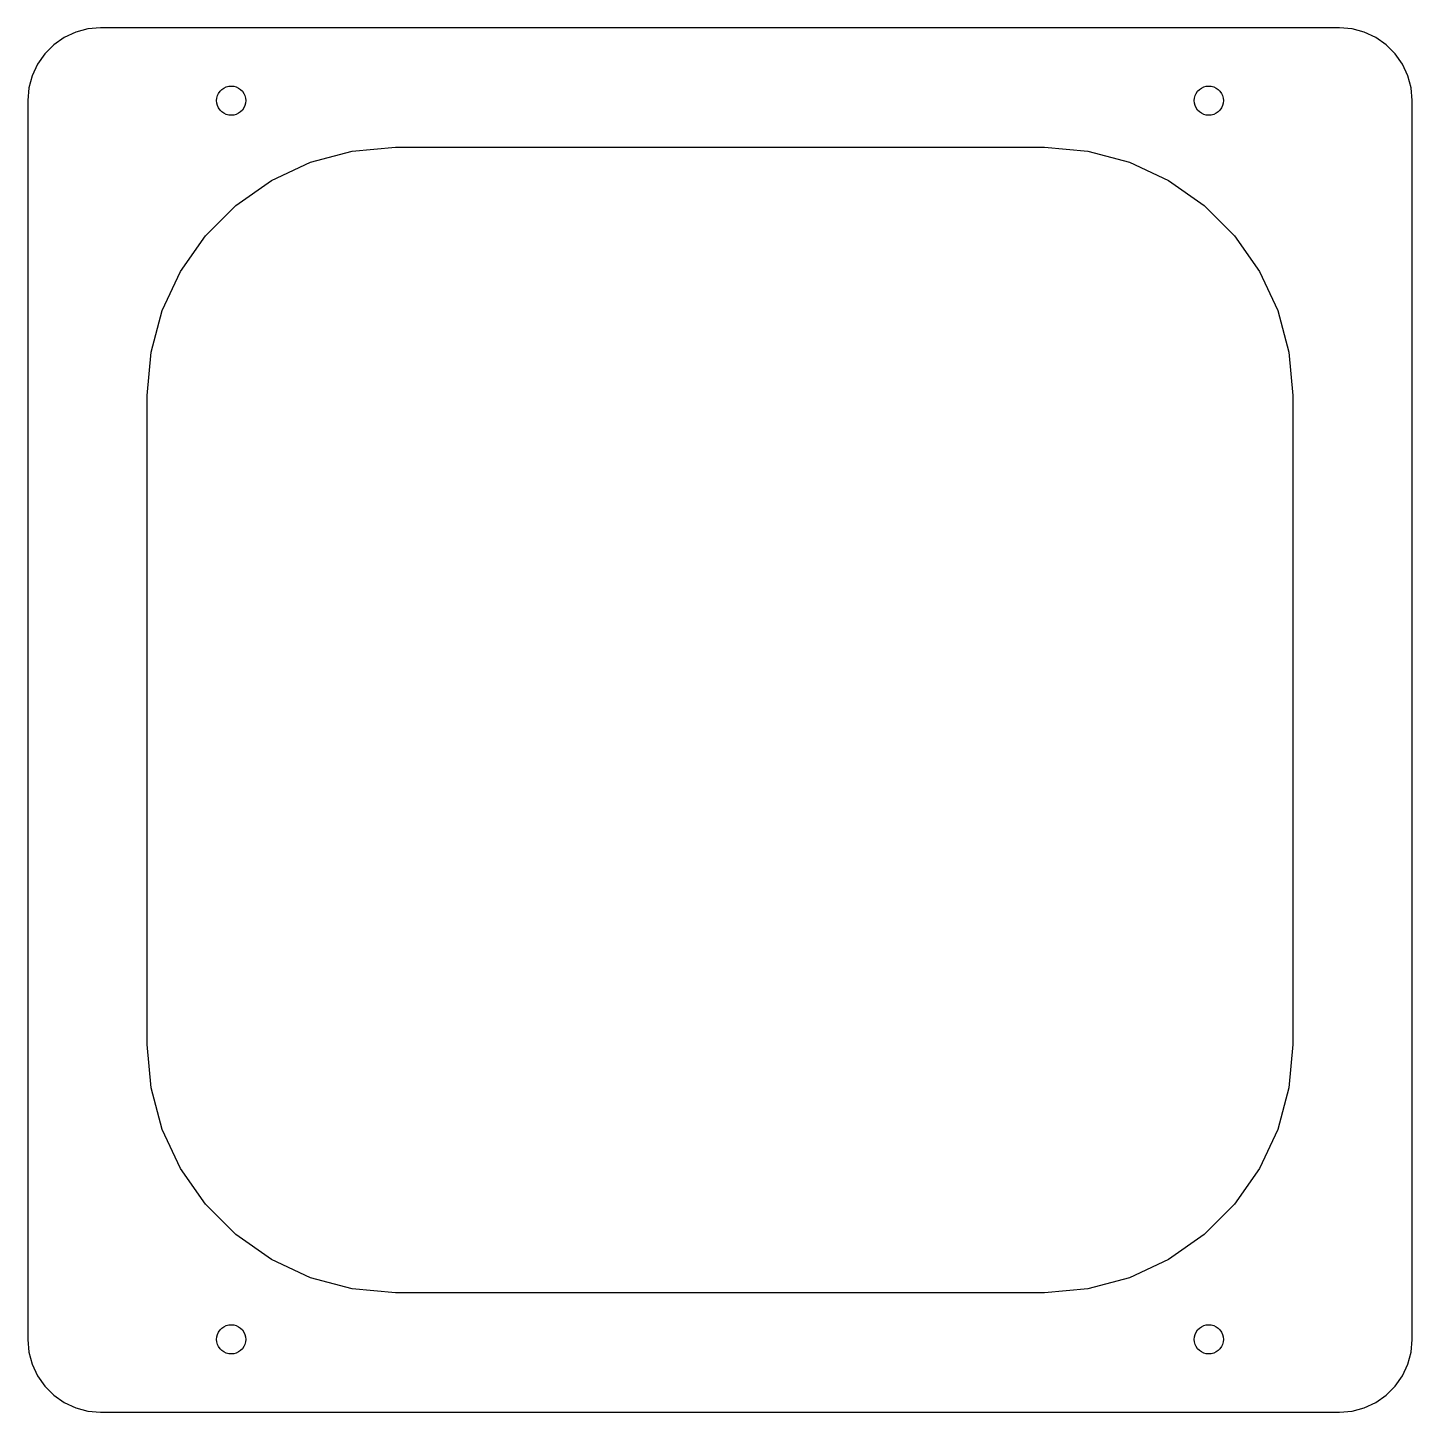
# Model space of a CAD drawing. Header units: metres. Extents: x 0 to 94.9, y 0 to 94.9.
import ezdxf

# ---------------------------------------------------------------- set-up
doc = ezdxf.new("R2010")
doc.units = ezdxf.units.M

msp = doc.modelspace()

# ---------------------------------------------------------------- linework, layer by layer
for p, q in [((5, 94.9), (4.13174, 94.824)), ((89.9, 94.9), (5, 94.9)), ((90.7682, 94.824), (89.9, 94.9)), ((2.5, 94.2301), (1.78606, 93.7302)), ((3.28989, 94.5985), (2.5, 94.2301)), ((4.13174, 94.824), (3.28989, 94.5985)), ((91.6101, 94.5985), (90.7682, 94.824)), ((92.4, 94.2301), (91.6101, 94.5985)), ((93.1139, 93.7302), (92.4, 94.2301)), ((1.16977, 93.1139), (0.669861, 92.4)), ((1.78606, 93.7302), (1.16977, 93.1139)), ((93.7302, 93.1139), (93.1139, 93.7302)), ((94.2301, 92.4), (93.7302, 93.1139)), ((0.669861, 92.4), (0.301529, 91.6101)), ((94.5985, 91.6101), (94.2301, 92.4)), ((0.301529, 91.6101), (0.075958, 90.7682)), ((94.824, 90.7682), (94.5985, 91.6101)), ((0.075958, 90.7682), (0, 89.9)), ((12.9652, 90.0736), (13.0103, 90.242)), ((13.0103, 90.242), (13.084, 90.4)), ((13.084, 90.4), (13.1839, 90.5428)), ((13.1839, 90.5428), (13.3072, 90.666)), ((13.3072, 90.666), (13.45, 90.766)), ((13.45, 90.766), (13.608, 90.8397)), ((13.608, 90.8397), (13.7763, 90.8848)), ((13.7763, 90.8848), (13.95, 90.9)), ((13.95, 90.9), (14.1236, 90.8848)), ((14.1236, 90.8848), (14.292, 90.8397)), ((14.292, 90.8397), (14.45, 90.766)), ((14.45, 90.766), (14.5928, 90.666)), ((14.5928, 90.666), (14.716, 90.5428)), ((14.716, 90.5428), (14.816, 90.4)), ((14.816, 90.4), (14.8897, 90.242)), ((14.8897, 90.242), (14.9348, 90.0736)), ((79.9652, 90.0736), (80.0103, 90.242)), ((80.0103, 90.242), (80.084, 90.4)), ((80.084, 90.4), (80.1839, 90.5428)), ((80.1839, 90.5428), (80.3072, 90.666)), ((80.3072, 90.666), (80.45, 90.766)), ((80.45, 90.766), (80.608, 90.8397)), ((80.608, 90.8397), (80.7764, 90.8848)), ((80.7764, 90.8848), (80.95, 90.9)), ((80.95, 90.9), (81.1236, 90.8848)), ((81.1236, 90.8848), (81.292, 90.8397)), ((81.292, 90.8397), (81.45, 90.766)), ((81.45, 90.766), (81.5928, 90.666)), ((81.5928, 90.666), (81.716, 90.5428)), ((81.716, 90.5428), (81.816, 90.4)), ((81.816, 90.4), (81.8897, 90.242)), ((81.8897, 90.242), (81.9348, 90.0736)), ((94.9, 89.9), (94.824, 90.7682)), ((0, 89.9), (0, 5)), ((12.95, 89.9), (12.9652, 90.0736)), ((12.9652, 89.7263), (12.95, 89.9)), ((13.0103, 89.558), (12.9652, 89.7263)), ((13.084, 89.4), (13.0103, 89.558)), ((13.1839, 89.2572), (13.084, 89.4)), ((13.3072, 89.134), (13.1839, 89.2572)), ((14.716, 89.2572), (14.5928, 89.134)), ((14.816, 89.4), (14.716, 89.2572)), ((14.8897, 89.558), (14.816, 89.4)), ((14.9348, 89.7263), (14.8897, 89.558)), ((14.9348, 90.0736), (14.95, 89.9)), ((14.95, 89.9), (14.9348, 89.7263)), ((79.95, 89.9), (79.9652, 90.0736)), ((79.9652, 89.7263), (79.95, 89.9)), ((80.0103, 89.558), (79.9652, 89.7263)), ((80.084, 89.4), (80.0103, 89.558)), ((80.1839, 89.2572), (80.084, 89.4)), ((80.3072, 89.134), (80.1839, 89.2572)), ((81.716, 89.2572), (81.5928, 89.134)), ((81.816, 89.4), (81.716, 89.2572)), ((81.8897, 89.558), (81.816, 89.4)), ((81.9348, 89.7263), (81.8897, 89.558)), ((81.9348, 90.0736), (81.95, 89.9)), ((81.95, 89.9), (81.9348, 89.7263)), ((94.9, 5), (94.9, 89.9)), ((13.45, 89.034), (13.3072, 89.134)), ((13.608, 88.9603), (13.45, 89.034)), ((13.7763, 88.9152), (13.608, 88.9603)), ((13.95, 88.9), (13.7763, 88.9152)), ((14.1236, 88.9152), (13.95, 88.9)), ((14.292, 88.9603), (14.1236, 88.9152)), ((14.45, 89.034), (14.292, 88.9603)), ((14.5928, 89.134), (14.45, 89.034)), ((80.45, 89.034), (80.3072, 89.134)), ((80.608, 88.9603), (80.45, 89.034)), ((80.7764, 88.9152), (80.608, 88.9603)), ((80.95, 88.9), (80.7764, 88.9152)), ((81.1236, 88.9152), (80.95, 88.9)), ((81.292, 88.9603), (81.1236, 88.9152)), ((81.45, 89.034), (81.292, 88.9603)), ((81.5928, 89.134), (81.45, 89.034)), ((19.3857, 85.6748), (22.248, 86.4417)), ((22.248, 86.4417), (25.2, 86.7)), ((25.2, 86.7), (69.7, 86.7)), ((69.7, 86.7), (72.652, 86.4417)), ((72.652, 86.4417), (75.5143, 85.6748)), ((16.7, 84.4224), (19.3857, 85.6748)), ((75.5143, 85.6748), (78.2, 84.4224)), ((14.2726, 82.7227), (16.7, 84.4224)), ((78.2, 84.4224), (80.6274, 82.7227)), ((12.1772, 80.6274), (14.2726, 82.7227)), ((80.6274, 82.7227), (82.7227, 80.6274)), ((10.4776, 78.2), (12.1772, 80.6274)), ((82.7227, 80.6274), (84.4224, 78.2)), ((9.22522, 75.5143), (10.4776, 78.2)), ((84.4224, 78.2), (85.6748, 75.5143)), ((8.45827, 72.652), (9.22522, 75.5143)), ((85.6748, 75.5143), (86.4417, 72.652)), ((8.2, 69.7), (8.45827, 72.652)), ((86.4417, 72.652), (86.7, 69.7)), ((8.2, 25.2), (8.2, 69.7)), ((86.7, 69.7), (86.7, 25.2)), ((8.45827, 22.248), (8.2, 25.2)), ((86.7, 25.2), (86.4417, 22.248)), ((9.22522, 19.3857), (8.45827, 22.248)), ((86.4417, 22.248), (85.6748, 19.3857)), ((10.4776, 16.7), (9.22522, 19.3857)), ((85.6748, 19.3857), (84.4224, 16.7)), ((12.1772, 14.2726), (10.4776, 16.7)), ((84.4224, 16.7), (82.7227, 14.2726)), ((14.2726, 12.1772), (12.1772, 14.2726)), ((82.7227, 14.2726), (80.6274, 12.1772)), ((16.7, 10.4776), (14.2726, 12.1772)), ((80.6274, 12.1772), (78.2, 10.4776)), ((19.3857, 9.22522), (16.7, 10.4776)), ((78.2, 10.4776), (75.5143, 9.22522)), ((22.248, 8.45827), (19.3857, 9.22522)), ((75.5143, 9.22522), (72.652, 8.45827)), ((25.2, 8.2), (22.248, 8.45827)), ((69.7, 8.2), (25.2, 8.2)), ((72.652, 8.45827), (69.7, 8.2)), ((13.1839, 5.64278), (13.3072, 5.76604)), ((13.3072, 5.76604), (13.45, 5.86601)), ((13.45, 5.86601), (13.608, 5.93968)), ((13.608, 5.93968), (13.7763, 5.9848)), ((13.7763, 5.9848), (13.95, 6)), ((13.95, 6), (14.1236, 5.9848)), ((14.1236, 5.9848), (14.292, 5.93968)), ((14.292, 5.93968), (14.45, 5.86601)), ((14.45, 5.86601), (14.5928, 5.76604)), ((14.5928, 5.76604), (14.716, 5.64278)), ((80.1839, 5.64278), (80.3072, 5.76604)), ((80.3072, 5.76604), (80.45, 5.86601)), ((80.45, 5.86601), (80.608, 5.93968)), ((80.608, 5.93968), (80.7764, 5.9848)), ((80.7764, 5.9848), (80.95, 6)), ((80.95, 6), (81.1236, 5.9848)), ((81.1236, 5.9848), (81.292, 5.93968)), ((81.292, 5.93968), (81.45, 5.86601)), ((81.45, 5.86601), (81.5928, 5.76604)), ((81.5928, 5.76604), (81.716, 5.64278)), ((0, 5), (0.075958, 4.13174)), ((12.95, 5), (12.9652, 5.17365)), ((12.9652, 4.82634), (12.95, 5)), ((12.9652, 5.17365), (13.0103, 5.34201)), ((13.0103, 4.65797), (12.9652, 4.82634)), ((13.0103, 5.34201), (13.084, 5.5)), ((13.084, 5.5), (13.1839, 5.64278)), ((14.716, 5.64278), (14.816, 5.5)), ((14.816, 5.5), (14.8897, 5.34201)), ((14.8897, 5.34201), (14.9348, 5.17365)), ((14.9348, 4.82634), (14.8897, 4.65797)), ((14.9348, 5.17365), (14.95, 5)), ((14.95, 5), (14.9348, 4.82634)), ((79.95, 5), (79.9652, 5.17365)), ((79.9652, 4.82634), (79.95, 5)), ((79.9652, 5.17365), (80.0103, 5.34201)), ((80.0103, 4.65797), (79.9652, 4.82634)), ((80.0103, 5.34201), (80.084, 5.5)), ((80.084, 5.5), (80.1839, 5.64278)), ((81.716, 5.64278), (81.816, 5.5)), ((81.816, 5.5), (81.8897, 5.34201)), ((81.8897, 5.34201), (81.9348, 5.17365)), ((81.9348, 4.82634), (81.8897, 4.65797)), ((81.9348, 5.17365), (81.95, 5)), ((81.95, 5), (81.9348, 4.82634)), ((94.824, 4.13174), (94.9, 5)), ((0.075958, 4.13174), (0.301529, 3.28989)), ((13.084, 4.5), (13.0103, 4.65797)), ((13.1839, 4.35721), (13.084, 4.5)), ((13.3072, 4.23395), (13.1839, 4.35721)), ((13.45, 4.13397), (13.3072, 4.23395)), ((13.608, 4.0603), (13.45, 4.13397)), ((13.7763, 4.01518), (13.608, 4.0603)), ((13.95, 4), (13.7763, 4.01518)), ((14.1236, 4.01518), (13.95, 4)), ((14.292, 4.0603), (14.1236, 4.01518)), ((14.45, 4.13397), (14.292, 4.0603)), ((14.5928, 4.23395), (14.45, 4.13397)), ((14.716, 4.35721), (14.5928, 4.23395)), ((14.816, 4.5), (14.716, 4.35721)), ((14.8897, 4.65797), (14.816, 4.5)), ((80.084, 4.5), (80.0103, 4.65797)), ((80.1839, 4.35721), (80.084, 4.5)), ((80.3072, 4.23395), (80.1839, 4.35721)), ((80.45, 4.13397), (80.3072, 4.23395)), ((80.608, 4.0603), (80.45, 4.13397)), ((80.7764, 4.01518), (80.608, 4.0603)), ((80.95, 4), (80.7764, 4.01518)), ((81.1236, 4.01518), (80.95, 4)), ((81.292, 4.0603), (81.1236, 4.01518)), ((81.45, 4.13397), (81.292, 4.0603)), ((81.5928, 4.23395), (81.45, 4.13397)), ((81.716, 4.35721), (81.5928, 4.23395)), ((81.816, 4.5), (81.716, 4.35721)), ((81.8897, 4.65797), (81.816, 4.5)), ((94.5985, 3.28989), (94.824, 4.13174)), ((0.301529, 3.28989), (0.669861, 2.5)), ((94.2301, 2.5), (94.5985, 3.28989)), ((0.669861, 2.5), (1.16977, 1.78606)), ((93.7302, 1.78606), (94.2301, 2.5)), ((1.16977, 1.78606), (1.78606, 1.16977)), ((1.78606, 1.16977), (2.5, 0.669861)), ((92.4, 0.669861), (93.1139, 1.16977)), ((93.1139, 1.16977), (93.7302, 1.78606)), ((2.5, 0.669861), (3.28989, 0.301529)), ((3.28989, 0.301529), (4.13174, 0.075958)), ((4.13174, 0.075958), (5, 0)), ((5, 0), (89.9, 0)), ((89.9, 0), (90.7682, 0.075958)), ((90.7682, 0.075958), (91.6101, 0.301529)), ((91.6101, 0.301529), (92.4, 0.669861))]:
    msp.add_line(p, q)

doc.saveas('drawing.dxf')
